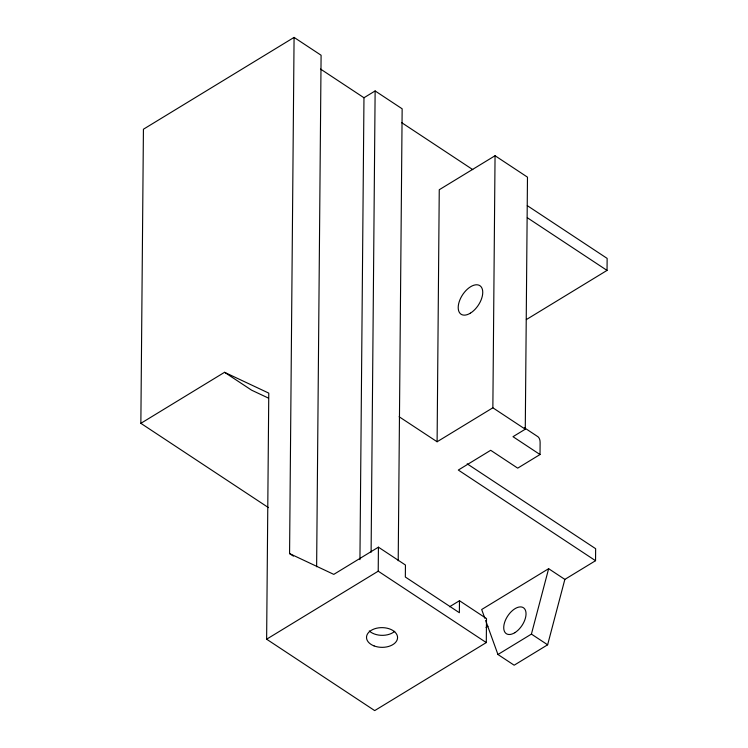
<?xml version="1.0" encoding="UTF-8"?>
<svg xmlns="http://www.w3.org/2000/svg" width="748" height="748" viewBox="0 0 748 748"><rect width="100%" height="100%" fill="white"/><g stroke="black" fill="none" stroke-linecap="round" stroke-linejoin="round"><path stroke-width="1.12" d="M268.476 507.63L140.858 423.331L143.429 129.226L294.076 37.4L321.098 55.249L316.628 566.75M449.557 606.768L459.478 600.719L486.499 618.568L486.294 642.579L374.701 710.6L266.625 639.203L268.775 393.121L224.55 372.308L140.858 423.331M293.431 556.129L289.57 553.576L294.076 37.4M359.938 559.635L363.967 97.754L320.546 69.059M371.101 552.239L375.131 90.947L363.967 97.754M486.294 642.579L378.217 571.182L378.423 547.171L333.786 574.38L289.57 553.576M398.207 560.738L402.153 108.797L375.131 90.947M495.054 155.734L492.857 407.791L437.103 441.759L439.254 189.74L495.054 155.734L527.48 177.154L525.274 429.202L512.997 436.692L540.019 454.541L517.7 468.145L490.688 450.296L458.318 470.053L595.539 560.701L564.852 579.401L547.63 644.804L514.157 665.206L497.944 654.5L485.648 620.485M459.478 600.719L459.375 612.724L405.341 577.026L405.444 565.02L378.423 547.171M540.019 454.541L540.121 442.545A15.54 8.574 -56.6 0 0 536.933 436.056L524.385 427.763M595.539 560.701L595.642 548.695L467.182 463.835M526.33 319.592L607.039 270.402L607.142 258.397L527.303 205.653M497.944 654.5L531.417 634.098L548.639 568.695L564.852 579.401M266.625 639.203L378.217 571.182M548.639 568.695L481.684 609.508L484.854 618.287M486.022 627.46L487.995 626.254M268.42 398.086L251.571 390.157L224.55 372.308M401.704 122.672L472.773 169.628M527.34 217.752L607.039 270.402M492.857 407.791L525.274 429.202M399.133 416.748L437.103 441.759M531.417 634.098L547.63 644.804M394.729 631.331A15.54 9.864 0.5 0 1 369.269 630.947M470.37 313.169A17.092 9.434 -56.6 0 0 481.17 286.877A17.092 9.434 -56.6 0 0 459.908 299.836A17.092 9.434 -56.6 0 0 470.37 313.169M374.056 645.907A15.54 9.864 0.5 0 0 397.571 637.726A15.54 9.864 0.5 0 0 374.486 628.834A15.54 9.864 0.5 0 0 374.056 645.907M514.783 632.715A15.54 8.574 -56.6 0 0 524.6 608.816A15.54 8.574 -56.6 0 0 505.274 620.597A15.54 8.574 -56.6 0 0 514.783 632.715"/></g></svg>
